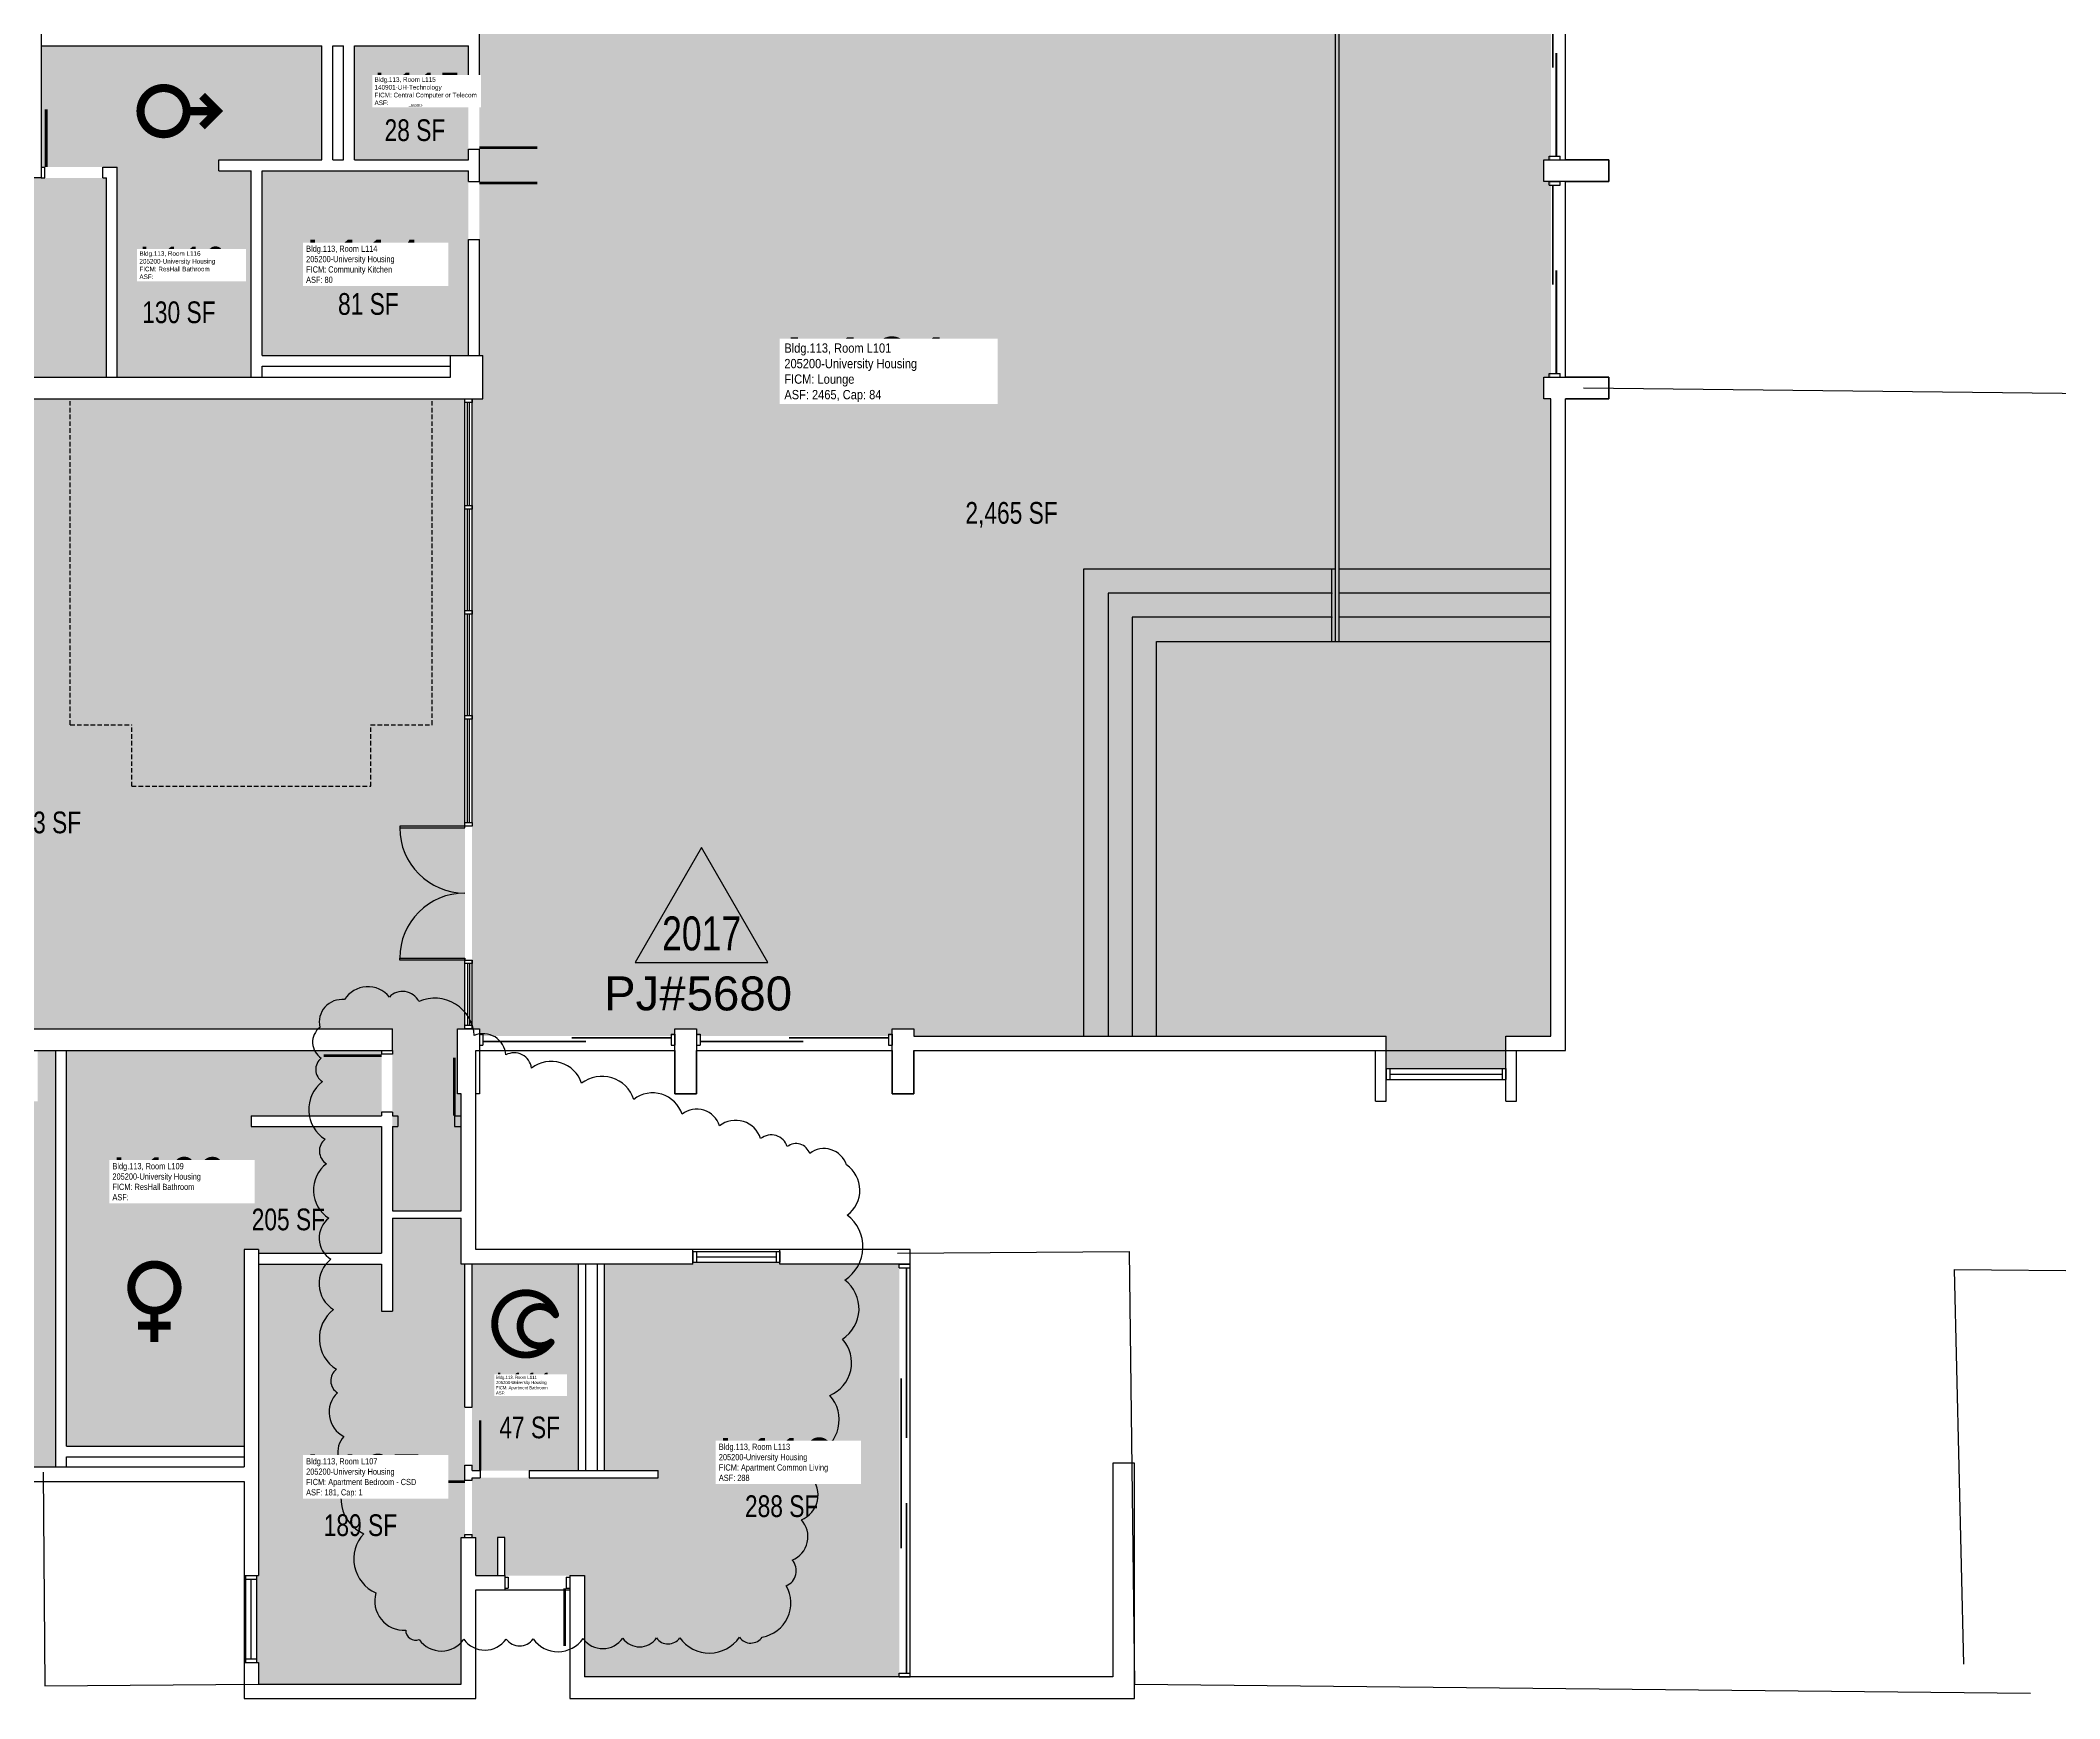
# Model space of a CAD drawing. Header units: inches. Extents: x -534 to 3268, y -1228 to 4808.
# Drawn here: x 363 to 1479, y 956 to 1872 of the extents above; entities that cross this region are included whole.
import ezdxf
from ezdxf.enums import TextEntityAlignment as Align

# ---------------------------------------------------------------- set-up
doc = ezdxf.new("R2010")
doc.units = ezdxf.units.IN
doc.header["$LTSCALE"] = 10
doc.header["$MEASUREMENT"] = 0
doc.linetypes.add('DASHED2', pattern=[0.375, 0.25, -0.125])
doc.layers.get('0').update_dxf_attribs({"linetype": 'CONTINUOUS'})
for name, color, linetype in [('A-DOOR', 2, 'CONTINUOUS'), ('A-FLOR', 3, 'CONTINUOUS'), ('A-FP', 16, 'CONTINUOUS'), ('A-GLAZ', 1, 'CONTINUOUS'), ('A-IDEN-ICON', 4, 'CONTINUOUS'), ('A-IDEN-RNUM', 7, 'CONTINUOUS'), ('A-IDEN-SNUM', 4, 'CONTINUOUS'), ('A-IDEN-VNUM', 4, 'CONTINUOUS'), ('A-SITE', 3, 'CONTINUOUS'), ('A-WALL', 5, 'CONTINUOUS'), ('AREA-TEXT', 3, 'CONTINUOUS'), ('Rooms-Category-Color', 7, 'CONTINUOUS'), ('Rooms-College-Color', 7, 'CONTINUOUS'), ('Rooms-Department-Color', 7, 'CONTINUOUS'), ('Rooms-Division-Color', 7, 'CONTINUOUS'), ('Rooms-Information', 7, 'CONTINUOUS')]:
    doc.layers.add(name, color=color, linetype=linetype)
doc.layers.add('A-REV', color=1, linetype='CONTINUOUS', true_color=0xff0000)
doc.styles.add('Arial', font='arial.ttf')
doc.styles.add('CP_AREA', font='arial.ttf', dxfattribs={"height": 15})
doc.styles.add('CP_ROOMSNUMBER', font='arial.ttf', dxfattribs={"height": 1})
doc.styles.add('CP_ROOMVNUMBER', font='arial.ttf', dxfattribs={"width": 0.85, "height": 0.075})

# ---------------------------------------------------------------- blocks, each defined once
blk = doc.blocks.new('CPMEN')
at = {"const_width": 0.015}
for points in [[(0.055, 0.01), (0.055, 0.05), (0.015, 0.05)], [(0.0151, 0.0101), (0.055, 0.05)]]:
    blk.add_lwpolyline(points, dxfattribs=at)
blk.add_lwpolyline([(-0.0575, -0.02, 1), (0.0275, -0.02, 1)], format="xyb", close=True, dxfattribs=at)
blk = doc.blocks.new('CPBATH')
at = {"const_width": 0.0127}
for points in [[(0.0571, 0.0168, 0.861492), (-0.0551, 0, 1)], [(0.0571, 0.0168, 0.729002), (-0.0084, -0.0042, 1)], [(-0.0551, 0, 0.726902), (0.0487, -0.0337, 1)], [(-0.0084, -0.0042, 0.609468), (0.0487, -0.0337, 1)]]:
    blk.add_lwpolyline(points, format="xyb", dxfattribs=at)
at = {"const_width": 0.00637}
for points in [[(0.0544, 0.0152, 1), (0.0599, 0.0184, 1)], [(0.0459, -0.0353, 1), (0.0515, -0.0321, 1)]]:
    blk.add_lwpolyline(points, format="xyb", close=True, dxfattribs=at)
blk = doc.blocks.new('CPWOMEN')
at = {"const_width": 0.015}
blk.add_lwpolyline([(-0.0375, 0, 1), (0.0475, 0, 1)], format="xyb", close=True, dxfattribs=at)
for points in [[(0.005, -0.04), (0.005, -0.1)], [(-0.025, -0.07), (0.035, -0.07)]]:
    blk.add_lwpolyline(points, dxfattribs=at)
blk = doc.blocks.new('Buildings113')
at = {"layer": 'A-FP'}
blk.add_lwpolyline([(244, 1076), (476, 1076), (476, 956), (604, 956), (604, 1016), (656, 1016), (656, 956), (968, 956), (968, 1086), (956, 1086), (956, 968), (844, 968), (844, 1204), (604, 1204), (604, 1314), (714, 1314), (714, 1290), (726, 1290), (726, 1314), (834, 1314), (834, 1290), (846, 1290), (846, 1314), (1206, 1314), (1206, 1674), (1230, 1674), (1230, 1686), (1206, 1686), (1206, 1794), (1230, 1794), (1230, 1806), (1206, 1806), (1206, 1914)], dxfattribs=at)
blk = doc.blocks.new('ProjectRev')
at = {"transparency": 16777216}
blk.add_lwpolyline([(0, 0.122), (-0.1221, -0.0895), (0.1221, -0.0895)], close=True, dxfattribs=at)
at = {"transparency": 16777216, "insert": (-0.1798, -0.1151), "char_height": 0.0625, "attachment_point": 1, "style": 'Arial'}
blk.add_mtext_dynamic_manual_height_columns('PJ#', width=0.24749, gutter_width=0.3125, heights=[0], dxfattribs=at)
at = {"transparency": 16777216, "style": 'Arial', "width": 0.75}
blk.add_attdef('YEAR', text='', height=0.0625, dxfattribs=at).set_placement((0, 0), align=Align.MIDDLE_CENTER)
at = {"transparency": 16777216, "style": 'Arial'}
blk.add_attdef('PROJECT', text='', height=0.0625, dxfattribs=at).set_placement((-0.0276, -0.1151), align=Align.TOP_LEFT)

msp = doc.modelspace()

# ---------------------------------------------------------------- hatches: boundary and pattern name
at = {"layer": 'Rooms-Category-Color', "true_color": 0x728ef3}
for points in [[(602, 1326), (606, 1326), (606, 1322), (714, 1322), (714, 1326), (726, 1326), (726, 1322), (834, 1322), (834, 1326), (846, 1326), (846, 1322), (1107, 1322), (1107, 1304), (1173, 1304), (1173, 1322), (1198, 1322), (1198, 1674), (1194, 1674), (1194, 1686), (1198, 1686), (1198, 1794), (1194, 1794), (1194, 1806), (1198, 1806), (1198, 1914), (1194, 1914), (1194, 1918), (1166, 1918), (1102, 1918), (1086, 1918), (1086, 1914), (1074, 1914), (1074, 1918), (966, 1918), (966, 1914), (954, 1914), (954, 1918), (846, 1918), (846, 1914), (834, 1914), (834, 1918), (726, 1918), (726, 1914), (714, 1914), (714, 1918), (606, 1918), (606, 1914), (606, 1844), (606, 1812), (606, 1794), (606, 1762), (606, 1698), (608, 1698), (608, 1674), (602, 1674), (602, 1326)], [(366, 1802), (398, 1802), (406, 1802), (406, 1686), (480, 1686), (480, 1800), (462, 1800), (462, 1806), (519, 1806), (519, 1869), (364, 1869), (364, 1804), (364, 1802)], [(166, 1316), (166, 1084), (200, 1084), (236, 1084), (256, 1084), (340, 1084), (372, 1084), (372, 1244), (372, 1252), (372, 1314), (362, 1314), (362, 1286), (342, 1286), (342, 1290), (358, 1290), (358, 1314), (354, 1314), (354, 1326), (558, 1326), (558, 1314), (558, 1225.4), (596, 1225.4), (596, 1290), (594, 1290), (594, 1326), (598, 1326), (598, 1674), (354, 1674), (354, 1686), (400, 1686), (400, 1796), (398, 1796), (366, 1796), (364, 1796), (344, 1796), (333, 1796), (267, 1796), (260, 1796), (123, 1796), (123, 1684), (124, 1684), (124, 1556), (123, 1556), (123, 1444), (124, 1444), (124, 1436), (124, 1410), (124, 1324), (168, 1324), (168, 1323), (204, 1323), (204, 1324), (244, 1324), (244, 1316), (204, 1316), (204, 1317), (168, 1317), (168, 1316)], [(600, 1800), (486, 1800), (486, 1698), (590, 1698), (600, 1698), (600, 1762), (600, 1794)], [(476, 1204), (484, 1204), (484, 1202), (552, 1202), (552, 1272), (480, 1272), (480, 1278), (552, 1278), (552, 1314), (378, 1314), (378, 1095.5), (476, 1095.5)], [(552, 1170), (552, 1196), (501, 1196), (484, 1196), (484, 1024), (483, 1024), (483, 976), (484, 976), (484, 964), (596, 964), (596, 1045), (598, 1045), (598, 1196), (596, 1196), (596, 1221.4), (558, 1221.4), (558, 1170)], [(664, 1024), (664, 968), (838, 968), (838, 1196), (772, 1196), (772, 1197), (724, 1197), (724, 1196), (675.2, 1196), (675.2, 1082), (704.7, 1082), (704.7, 1078), (602, 1078), (602, 1045), (604, 1045), (604, 1024), (616, 1024), (616, 1045), (620, 1045), (620, 1024), (656, 1024)], [(660.8, 1082), (660.8, 1196), (604, 1196), (602, 1196), (602, 1082)]]:
    msp.add_hatch(color=171, dxfattribs=at).paths.add_polyline_path(points)
at = {"layer": 'Rooms-Category-Color', "true_color": 0xe3c5e1}
msp.add_hatch(color=254, dxfattribs=at).paths.add_polyline_path([(600, 1844), (600, 1812), (600, 1806), (537, 1806), (537, 1869), (600, 1869)])
at = {"layer": 'Rooms-College-Color', "true_color": 0xadadad}
for points in [[(602, 1326), (606, 1326), (606, 1322), (714, 1322), (714, 1326), (726, 1326), (726, 1322), (834, 1322), (834, 1326), (846, 1326), (846, 1322), (1107, 1322), (1107, 1304), (1173, 1304), (1173, 1322), (1198, 1322), (1198, 1674), (1194, 1674), (1194, 1686), (1198, 1686), (1198, 1794), (1194, 1794), (1194, 1806), (1198, 1806), (1198, 1914), (1194, 1914), (1194, 1918), (1166, 1918), (1102, 1918), (1086, 1918), (1086, 1914), (1074, 1914), (1074, 1918), (966, 1918), (966, 1914), (954, 1914), (954, 1918), (846, 1918), (846, 1914), (834, 1914), (834, 1918), (726, 1918), (726, 1914), (714, 1914), (714, 1918), (606, 1918), (606, 1914), (606, 1844), (606, 1812), (606, 1794), (606, 1762), (606, 1698), (608, 1698), (608, 1674), (602, 1674), (602, 1326)], [(366, 1802), (398, 1802), (406, 1802), (406, 1686), (480, 1686), (480, 1800), (462, 1800), (462, 1806), (519, 1806), (519, 1869), (364, 1869), (364, 1804), (364, 1802)], [(600, 1844), (600, 1812), (600, 1806), (537, 1806), (537, 1869), (600, 1869)], [(166, 1316), (166, 1084), (200, 1084), (236, 1084), (256, 1084), (340, 1084), (372, 1084), (372, 1244), (372, 1252), (372, 1314), (362, 1314), (362, 1286), (342, 1286), (342, 1290), (358, 1290), (358, 1314), (354, 1314), (354, 1326), (558, 1326), (558, 1314), (558, 1225.4), (596, 1225.4), (596, 1290), (594, 1290), (594, 1326), (598, 1326), (598, 1674), (354, 1674), (354, 1686), (400, 1686), (400, 1796), (398, 1796), (366, 1796), (364, 1796), (344, 1796), (333, 1796), (267, 1796), (260, 1796), (123, 1796), (123, 1684), (124, 1684), (124, 1556), (123, 1556), (123, 1444), (124, 1444), (124, 1436), (124, 1410), (124, 1324), (168, 1324), (168, 1323), (204, 1323), (204, 1324), (244, 1324), (244, 1316), (204, 1316), (204, 1317), (168, 1317), (168, 1316)], [(600, 1800), (486, 1800), (486, 1698), (590, 1698), (600, 1698), (600, 1762), (600, 1794)], [(476, 1204), (484, 1204), (484, 1202), (552, 1202), (552, 1272), (480, 1272), (480, 1278), (552, 1278), (552, 1314), (378, 1314), (378, 1095.5), (476, 1095.5)], [(552, 1170), (552, 1196), (501, 1196), (484, 1196), (484, 1024), (483, 1024), (483, 976), (484, 976), (484, 964), (596, 964), (596, 1045), (598, 1045), (598, 1196), (596, 1196), (596, 1221.4), (558, 1221.4), (558, 1170)], [(664, 1024), (664, 968), (838, 968), (838, 1196), (772, 1196), (772, 1197), (724, 1197), (724, 1196), (675.2, 1196), (675.2, 1082), (704.7, 1082), (704.7, 1078), (602, 1078), (602, 1045), (604, 1045), (604, 1024), (616, 1024), (616, 1045), (620, 1045), (620, 1024), (656, 1024)], [(660.8, 1082), (660.8, 1196), (604, 1196), (602, 1196), (602, 1082)]]:
    msp.add_hatch(color=253, dxfattribs=at).paths.add_polyline_path(points)
at = {"layer": 'Rooms-Department-Color', "true_color": 0x604aed}
for points in [[(602, 1326), (606, 1326), (606, 1322), (714, 1322), (714, 1326), (726, 1326), (726, 1322), (834, 1322), (834, 1326), (846, 1326), (846, 1322), (1107, 1322), (1107, 1304), (1173, 1304), (1173, 1322), (1198, 1322), (1198, 1674), (1194, 1674), (1194, 1686), (1198, 1686), (1198, 1794), (1194, 1794), (1194, 1806), (1198, 1806), (1198, 1914), (1194, 1914), (1194, 1918), (1166, 1918), (1102, 1918), (1086, 1918), (1086, 1914), (1074, 1914), (1074, 1918), (966, 1918), (966, 1914), (954, 1914), (954, 1918), (846, 1918), (846, 1914), (834, 1914), (834, 1918), (726, 1918), (726, 1914), (714, 1914), (714, 1918), (606, 1918), (606, 1914), (606, 1844), (606, 1812), (606, 1794), (606, 1762), (606, 1698), (608, 1698), (608, 1674), (602, 1674), (602, 1326)], [(366, 1802), (398, 1802), (406, 1802), (406, 1686), (480, 1686), (480, 1800), (462, 1800), (462, 1806), (519, 1806), (519, 1869), (364, 1869), (364, 1804), (364, 1802)], [(600, 1844), (600, 1812), (600, 1806), (537, 1806), (537, 1869), (600, 1869)], [(166, 1316), (166, 1084), (200, 1084), (236, 1084), (256, 1084), (340, 1084), (372, 1084), (372, 1244), (372, 1252), (372, 1314), (362, 1314), (362, 1286), (342, 1286), (342, 1290), (358, 1290), (358, 1314), (354, 1314), (354, 1326), (558, 1326), (558, 1314), (558, 1225.4), (596, 1225.4), (596, 1290), (594, 1290), (594, 1326), (598, 1326), (598, 1674), (354, 1674), (354, 1686), (400, 1686), (400, 1796), (398, 1796), (366, 1796), (364, 1796), (344, 1796), (333, 1796), (267, 1796), (260, 1796), (123, 1796), (123, 1684), (124, 1684), (124, 1556), (123, 1556), (123, 1444), (124, 1444), (124, 1436), (124, 1410), (124, 1324), (168, 1324), (168, 1323), (204, 1323), (204, 1324), (244, 1324), (244, 1316), (204, 1316), (204, 1317), (168, 1317), (168, 1316)], [(600, 1800), (486, 1800), (486, 1698), (590, 1698), (600, 1698), (600, 1762), (600, 1794)], [(476, 1204), (484, 1204), (484, 1202), (552, 1202), (552, 1272), (480, 1272), (480, 1278), (552, 1278), (552, 1314), (378, 1314), (378, 1095.5), (476, 1095.5)], [(552, 1170), (552, 1196), (501, 1196), (484, 1196), (484, 1024), (483, 1024), (483, 976), (484, 976), (484, 964), (596, 964), (596, 1045), (598, 1045), (598, 1196), (596, 1196), (596, 1221.4), (558, 1221.4), (558, 1170)], [(664, 1024), (664, 968), (838, 968), (838, 1196), (772, 1196), (772, 1197), (724, 1197), (724, 1196), (675.2, 1196), (675.2, 1082), (704.7, 1082), (704.7, 1078), (602, 1078), (602, 1045), (604, 1045), (604, 1024), (616, 1024), (616, 1045), (620, 1045), (620, 1024), (656, 1024)], [(660.8, 1082), (660.8, 1196), (604, 1196), (602, 1196), (602, 1082)]]:
    msp.add_hatch(color=173, dxfattribs=at).paths.add_polyline_path(points)
at = {"layer": 'Rooms-Division-Color', "true_color": 0x604aed}
for points in [[(602, 1326), (606, 1326), (606, 1322), (714, 1322), (714, 1326), (726, 1326), (726, 1322), (834, 1322), (834, 1326), (846, 1326), (846, 1322), (1107, 1322), (1107, 1304), (1173, 1304), (1173, 1322), (1198, 1322), (1198, 1674), (1194, 1674), (1194, 1686), (1198, 1686), (1198, 1794), (1194, 1794), (1194, 1806), (1198, 1806), (1198, 1914), (1194, 1914), (1194, 1918), (1166, 1918), (1102, 1918), (1086, 1918), (1086, 1914), (1074, 1914), (1074, 1918), (966, 1918), (966, 1914), (954, 1914), (954, 1918), (846, 1918), (846, 1914), (834, 1914), (834, 1918), (726, 1918), (726, 1914), (714, 1914), (714, 1918), (606, 1918), (606, 1914), (606, 1844), (606, 1812), (606, 1794), (606, 1762), (606, 1698), (608, 1698), (608, 1674), (602, 1674), (602, 1326)], [(366, 1802), (398, 1802), (406, 1802), (406, 1686), (480, 1686), (480, 1800), (462, 1800), (462, 1806), (519, 1806), (519, 1869), (364, 1869), (364, 1804), (364, 1802)], [(600, 1844), (600, 1812), (600, 1806), (537, 1806), (537, 1869), (600, 1869)], [(166, 1316), (166, 1084), (200, 1084), (236, 1084), (256, 1084), (340, 1084), (372, 1084), (372, 1244), (372, 1252), (372, 1314), (362, 1314), (362, 1286), (342, 1286), (342, 1290), (358, 1290), (358, 1314), (354, 1314), (354, 1326), (558, 1326), (558, 1314), (558, 1225.4), (596, 1225.4), (596, 1290), (594, 1290), (594, 1326), (598, 1326), (598, 1674), (354, 1674), (354, 1686), (400, 1686), (400, 1796), (398, 1796), (366, 1796), (364, 1796), (344, 1796), (333, 1796), (267, 1796), (260, 1796), (123, 1796), (123, 1684), (124, 1684), (124, 1556), (123, 1556), (123, 1444), (124, 1444), (124, 1436), (124, 1410), (124, 1324), (168, 1324), (168, 1323), (204, 1323), (204, 1324), (244, 1324), (244, 1316), (204, 1316), (204, 1317), (168, 1317), (168, 1316)], [(600, 1800), (486, 1800), (486, 1698), (590, 1698), (600, 1698), (600, 1762), (600, 1794)], [(476, 1204), (484, 1204), (484, 1202), (552, 1202), (552, 1272), (480, 1272), (480, 1278), (552, 1278), (552, 1314), (378, 1314), (378, 1095.5), (476, 1095.5)], [(552, 1170), (552, 1196), (501, 1196), (484, 1196), (484, 1024), (483, 1024), (483, 976), (484, 976), (484, 964), (596, 964), (596, 1045), (598, 1045), (598, 1196), (596, 1196), (596, 1221.4), (558, 1221.4), (558, 1170)], [(664, 1024), (664, 968), (838, 968), (838, 1196), (772, 1196), (772, 1197), (724, 1197), (724, 1196), (675.2, 1196), (675.2, 1082), (704.7, 1082), (704.7, 1078), (602, 1078), (602, 1045), (604, 1045), (604, 1024), (616, 1024), (616, 1045), (620, 1045), (620, 1024), (656, 1024)], [(660.8, 1082), (660.8, 1196), (604, 1196), (602, 1196), (602, 1082)]]:
    msp.add_hatch(color=173, dxfattribs=at).paths.add_polyline_path(points)

# ---------------------------------------------------------------- linework, layer by layer
at = {"layer": 'A-DOOR'}
for points in [[(606, 1812.7, 1.5, 1.5, 0), (638, 1812.7, 0, 0, 0), (638, 1812, 0, 0, 0.414214), (606, 1844, 0, 0, 0.414214)], [(366.7, 1802, 1.5, 1.5, 0), (366.7, 1834, 0, 0, 0), (366, 1834, 0, 0, -0.414214), (398, 1802, 0, 0, -0.414214)], [(606, 1793.2, 1.5, 1.5, 0), (638, 1793.2, 0, 0, 0), (638, 1794, 0, 0, -0.414214), (606, 1762, 0, 0, -0.414214)], [(552, 1311.2, 1.5, 1.5, 0), (520, 1311.2, 0, 0, 0), (520, 1312, 0, 0, 0.414214), (552, 1280, 0, 0, 0.414214)], [(592.2, 1278, 1.5, 1.5, 0), (592.2, 1310, 0, 0, 0), (593, 1310, 0, 0, 0.414214), (561, 1278, 0, 0, 0.414214)], [(606.4, 1082, 1.3, 1.3, 0), (606.4, 1109.7, 0, 0, 0), (605.8, 1109.7, 0, 0, -0.414214), (633.5, 1082, 0, 0, -0.414214)], [(598, 1075.9, 1.5, 1.5, 0), (568, 1075.9, 0, 0, 0), (568, 1076.6, 0, 0, 0.414214), (598, 1046.6, 0, 0, 0.414214)], [(653.2, 1017, 1.5, 1.5, 0), (653.2, 985, 0, 0, 0), (654, 985, 0, 0, -0.414214), (622, 1017, 0, 0, -0.414214)]]:
    msp.add_lwpolyline(points, format="xyseb", dxfattribs=at)
for points in [[(598, 1438), (562, 1438), (562, 1437), (598, 1437)], [(598, 1364), (562, 1364), (562, 1365), (598, 1365)]]:
    msp.add_lwpolyline(points, close=True, dxfattribs=at)
for centre, start, end in [((598, 1437), 180, 270), ((598, 1365), 90, 180)]:
    msp.add_arc(centre, 36, start, end, dxfattribs=at)
at = {"layer": 'A-FLOR'}
for p, q in [((1079, 1540), (1079, 1914)), ((1081, 1540), (1081, 1914)), ((940, 1322), (940, 1580)), ((940, 1580), (1079, 1580)), ((1077, 1540), (1077, 1580)), ((1081, 1580), (1198, 1580)), ((1077, 1566.7), (953.3, 1566.7)), ((953.3, 1566.7), (953.3, 1322)), ((1198, 1566.7), (1081, 1566.7)), ((1077, 1553.3), (966.7, 1553.3)), ((966.7, 1553.3), (966.7, 1322)), ((1198, 1553.3), (1081, 1553.3)), ((980, 1322), (980, 1540)), ((980, 1540), (1198, 1540))]:
    msp.add_line(p, q, dxfattribs=at)
at = {"layer": 'A-FLOR', "linetype": 'DASHED2'}
for p, q in [((380, 1494), (380, 1674)), ((580, 1494), (580, 1674)), ((380, 1494), (414, 1494)), ((414, 1460), (414, 1494)), ((546, 1460), (546, 1494)), ((546, 1494), (580, 1494)), ((414, 1460), (546, 1460))]:
    msp.add_line(p, q, dxfattribs=at)
at = {"layer": 'A-FLOR', "const_width": 1}
for points in [[(842, 1194), (842, 1100)], [(839, 1133), (839, 1039)], [(842, 1064), (842, 970)]]:
    msp.add_lwpolyline(points, dxfattribs=at)
at = {"layer": 'A-FLOR'}
for p in [(1077, 1566.7), (1077, 1566.7), (1077, 1553.3), (1077, 1553.3)]:
    msp.add_point(p, dxfattribs=at)
at = {"layer": 'A-GLAZ'}
for p, q in [((598, 1440), (598, 1674)), ((602, 1440), (602, 1674)), ((599.5, 1615), (599.5, 1672)), ((600.5, 1615), (600.5, 1672)), ((599.5, 1557), (599.5, 1613)), ((600.5, 1557), (600.5, 1613)), ((599.5, 1499), (599.5, 1555)), ((600.5, 1499), (600.5, 1555)), ((599.5, 1440), (599.5, 1497)), ((600.5, 1440), (600.5, 1497)), ((598, 1326), (598, 1365)), ((599.5, 1362), (599.5, 1328)), ((600.5, 1362), (600.5, 1328)), ((602, 1326), (602, 1364)), ((1109, 1304), (1171, 1304)), ((1109, 1301), (1171, 1301)), ((1109, 1298), (1171, 1298)), ((726, 1203), (770, 1203)), ((726, 1200), (770, 1200)), ((726, 1197), (770, 1197)), ((477, 978), (477, 1022)), ((480, 978), (480, 1022)), ((483, 978), (483, 1022))]:
    msp.add_line(p, q, dxfattribs=at)
at = {"layer": 'A-GLAZ', "const_width": 1}
for points in [[(1199, 1912), (1199, 1857)], [(1201, 1808), (1201, 1865)], [(1199, 1792), (1199, 1737)], [(1201, 1688), (1201, 1745)], [(608, 1319), (665, 1319)], [(712, 1321), (657, 1321)], [(728, 1319), (785, 1319)], [(832, 1321), (777, 1321)]]:
    msp.add_lwpolyline(points, dxfattribs=at)
at = {"layer": 'A-GLAZ'}
for points in [[(598, 1674), (602, 1674), (602, 1672), (598, 1672)], [(598, 1615), (602, 1615), (602, 1613), (598, 1613)], [(598, 1557), (602, 1557), (602, 1555), (598, 1555)], [(598, 1499), (602, 1499), (602, 1497), (598, 1497)], [(598, 1440), (602, 1440), (602, 1438), (598, 1438)], [(598, 1364), (602, 1364), (602, 1362), (598, 1362)], [(598, 1328), (602, 1328), (602, 1326), (598, 1326)]]:
    msp.add_lwpolyline(points, close=True, dxfattribs=at)
at = {"layer": 'A-REV'}
msp.add_lwpolyline([(572.8, 988.6, 0.520567), (597.4, 988.8, 0.520567), (620.8, 988.9, 0.520567), (635.7, 989, 0.520567), (663.3, 989.2, 0.520567), (685.2, 989.4, 0.520567), (703.9, 989.5, 0.520567), (716.7, 989.6, 0.520567), (749.7, 989.9, 0.520567), (762.3, 990, 0.520567), (775.5, 1018.3, 0.520567), (778.8, 1032.5, 0.520567), (783.9, 1054.8, 0.520567), (789.3, 1078.4, 0.520567), (792.2, 1091.3, 0.520567), (799.6, 1123.5, 0.520567), (806.6, 1154.6, 0.520567), (807.9, 1187.2, 0.520567), (809.2, 1223.1, 0.520567), (808.8, 1250.8, 0.520567), (788.5, 1257.1, 0.520567), (776.1, 1260.9, 0.520567), (761.4, 1265.4, 0.520567), (738.7, 1272.4, 0.520567), (718, 1278.8, 0.520567), (691.3, 1287, 0.520567), (662.5, 1295.9, 0.520567), (634.9, 1304.3, 0.520567), (620.6, 1311.6, 0.520567), (603.2, 1322.3, 0.520567), (572.6, 1341.1, 0.520567), (556.3, 1343.5, 0.520567), (531.5, 1342.1, 0.520567), (517.9, 1326.8, 0.520567), (518.7, 1309.8, 0.520567), (519.3, 1296.8, 0.520567), (520.8, 1265, 0.520567), (521.5, 1251.5, 0.520567), (522.9, 1221.4, 0.520567), (524, 1198.7, 0.520567), (525.4, 1170.9, 0.520567), (527, 1137.9, 0.520567), (527.6, 1124.9, 0.520567), (531.2, 1100.8, 0.520567), (535.3, 1080.8, 0.520567), (542.2, 1047.1, 0.520567), (548.9, 1014.4, 0.520567), (565.3, 993.8, 0.520567)], format="xyb", close=True, dxfattribs=at)
at = {"layer": 'A-SITE'}
for p, q in [((1216, 1680), (1497, 1677)), ((837, 1202), (965, 1203)), ((965, 1203), (968, 964)), ((1426, 975), (1421, 1193)), ((1421, 1193), (1650, 1191)), ((365, 1081), (366, 963)), ((366, 963), (484, 964)), ((968, 964), (1463, 959))]:
    msp.add_line(p, q, dxfattribs=at)
at = {"layer": 'A-WALL'}
for p, q in [((364, 1916), (364, 1796)), ((606, 1844), (606, 1878)), ((364, 1869), (519, 1869)), ((519, 1806), (519, 1869)), ((525, 1869), (531, 1869)), ((525, 1806), (525, 1869)), ((531, 1806), (531, 1869)), ((537, 1869), (600, 1869)), ((537, 1806), (537, 1869)), ((600, 1844), (600, 1869)), ((600, 1844), (606, 1844)), ((600, 1812), (606, 1812)), ((600, 1806), (600, 1812)), ((606, 1794), (606, 1812)), ((1197, 1806), (1197, 1808)), ((1197, 1808), (1203, 1808)), ((1203, 1806), (1203, 1808)), ((364, 1796), (344, 1796)), ((364, 1802), (366, 1802)), ((364, 1796), (366, 1796)), ((366, 1796), (366, 1802)), ((398, 1796), (398, 1802)), ((398, 1802), (406, 1802)), ((398, 1796), (400, 1796)), ((400, 1686), (400, 1796)), ((406, 1686), (406, 1802)), ((462, 1806), (519, 1806)), ((462, 1800), (462, 1806)), ((462, 1800), (480, 1800)), ((480, 1686), (480, 1800)), ((486, 1698), (486, 1800)), ((486, 1800), (600, 1800)), ((525, 1806), (531, 1806)), ((537, 1806), (600, 1806)), ((600, 1794), (600, 1800)), ((1194, 1806), (1230, 1806)), ((1194, 1794), (1194, 1806)), ((1197, 1806), (1203, 1806)), ((1230, 1806), (1230, 1794)), ((600, 1794), (606, 1794)), ((1230, 1794), (1194, 1794)), ((1197, 1792), (1197, 1794)), ((1197, 1794), (1203, 1794)), ((1197, 1792), (1203, 1792)), ((1203, 1792), (1203, 1794)), ((600, 1762), (606, 1762)), ((600, 1698), (600, 1762)), ((606, 1698), (606, 1762)), ((486, 1698), (590, 1698)), ((590, 1698), (608, 1698)), ((590, 1686), (590, 1698)), ((608, 1674), (608, 1698)), ((354, 1686), (590, 1686)), ((486, 1692), (590, 1692)), ((486, 1686), (486, 1692)), ((1194, 1686), (1230, 1686)), ((1194, 1674), (1194, 1686)), ((1197, 1686), (1197, 1688)), ((1197, 1688), (1203, 1688)), ((1197, 1686), (1203, 1686)), ((1203, 1686), (1203, 1688)), ((1230, 1686), (1230, 1674)), ((354, 1674), (608, 1674)), ((1198, 1674), (1194, 1674)), ((1198, 1322), (1198, 1674)), ((1206, 1314), (1206, 1674)), ((1230, 1674), (1206, 1674)), ((354, 1326), (558, 1326)), ((558, 1314), (558, 1326)), ((594, 1290), (594, 1326)), ((594, 1326), (606, 1326)), ((597, 1326), (603, 1326)), ((606, 1326), (606, 1290)), ((606, 1323), (608, 1323)), ((606, 1323), (606, 1317)), ((606, 1317), (608, 1317)), ((608, 1323), (608, 1317)), ((712, 1323), (714, 1323)), ((712, 1323), (712, 1317)), ((712, 1317), (714, 1317)), ((714, 1290), (714, 1326)), ((714, 1326), (726, 1326)), ((714, 1323), (714, 1317)), ((726, 1326), (726, 1290)), ((726, 1323), (728, 1323)), ((726, 1323), (726, 1317)), ((726, 1317), (728, 1317)), ((728, 1323), (728, 1317)), ((832, 1323), (834, 1323)), ((832, 1323), (832, 1317)), ((832, 1317), (834, 1317)), ((834, 1290), (834, 1326)), ((834, 1326), (846, 1326)), ((834, 1323), (834, 1317)), ((846, 1326), (846, 1322)), ((846, 1322), (1107, 1322)), ((1107, 1286), (1107, 1322)), ((1173, 1286), (1173, 1322)), ((1173, 1322), (1198, 1322)), ((354, 1314), (558, 1314)), ((372, 1084), (372, 1314)), ((378, 1095.5), (378, 1314)), ((552, 1314), (552, 1312)), ((558, 1312), (552, 1312)), ((558, 1314), (558, 1312)), ((846, 1314), (1101, 1314)), ((846, 1314), (846, 1290)), ((1101, 1286), (1101, 1314)), ((1179, 1314), (1206, 1314)), ((1179, 1286), (1179, 1314)), ((1107, 1304), (1109, 1304)), ((1107, 1304), (1107, 1298)), ((1107, 1298), (1109, 1298)), ((1109, 1304), (1109, 1298)), ((1171, 1304), (1171, 1298)), ((1171, 1304), (1173, 1304)), ((1171, 1298), (1173, 1298)), ((1173, 1304), (1173, 1298)), ((596, 1290), (594, 1290)), ((596, 1225.4), (596, 1290)), ((606, 1290), (604, 1290)), ((604, 1204), (604, 1290)), ((726, 1290), (714, 1290)), ((846, 1290), (834, 1290)), ((1101, 1286), (1107, 1286)), ((1173, 1286), (1179, 1286)), ((480, 1278), (552, 1278)), ((480, 1278), (480, 1272)), ((480, 1272), (552, 1272)), ((558, 1280), (552, 1280)), ((552, 1280), (552, 1278)), ((552, 1272), (552, 1202)), ((558, 1280), (558, 1278)), ((558, 1278), (561, 1278)), ((558, 1272), (561, 1272)), ((558, 1272), (558, 1225.4)), ((592.2, 1278), (596, 1278)), ((592.2, 1272), (596, 1272)), ((558, 1221.4), (558, 1170)), ((596, 1196), (596, 1221.4)), ((476, 1204), (476, 1084)), ((484, 1204), (476, 1204)), ((484, 1204), (484, 1024)), ((484, 1202), (552, 1202)), ((484, 1196), (552, 1196)), ((552, 1196), (552, 1170)), ((724, 1196), (596, 1196)), ((598, 1117), (598, 1196)), ((602, 1117), (602, 1196)), ((724, 1204), (604, 1204)), ((660.8, 1082), (660.8, 1196)), ((664.8, 1082), (664.8, 1196)), ((671.2, 1082), (671.2, 1196)), ((675.2, 1082), (675.2, 1196)), ((724, 1196), (724, 1204)), ((724, 1203), (726, 1203)), ((724, 1203), (724, 1197)), ((724, 1197), (726, 1197)), ((726, 1203), (726, 1197)), ((770, 1203), (772, 1203)), ((770, 1203), (770, 1197)), ((770, 1197), (772, 1197)), ((844, 1204), (772, 1204)), ((772, 1196), (772, 1204)), ((772, 1203), (772, 1197)), ((844, 1196), (772, 1196)), ((838, 1196), (844, 1196)), ((838, 1194), (838, 1196)), ((838, 1194), (844, 1194)), ((844, 1196), (844, 1204)), ((844, 1194), (844, 1196)), ((552, 1170), (558, 1170)), ((598, 1117), (602, 1117)), ((378, 1095.5), (476, 1095.5)), ((340, 1084), (476, 1084)), ((378, 1089.5), (476, 1089.5)), ((378, 1084), (378, 1089.5)), ((598, 1085), (602, 1085)), ((598, 1076.6), (598, 1085)), ((602, 1082), (602, 1085)), ((956, 1086), (956, 968)), ((968, 1086), (956, 1086)), ((968, 956), (968, 1086)), ((340, 1076), (476, 1076)), ((476, 1076), (476, 1024)), ((598, 1076.6), (602, 1076.6)), ((602, 1082), (606.4, 1082)), ((602, 1078), (606.4, 1078)), ((602, 1076.6), (602, 1078)), ((633.5, 1082), (704.7, 1082)), ((633.5, 1078), (704.7, 1078)), ((662, 1082), (670, 1082)), ((674, 1082), (704.7, 1082)), ((704.7, 1078), (704.7, 1082)), ((596, 964), (596, 1045)), ((596, 1045), (604, 1045)), ((598, 1046.6), (602, 1046.6)), ((598, 1045), (598, 1046.6)), ((602, 1045), (602, 1046.6)), ((604, 1024), (604, 1045)), ((616, 1045), (616, 1024)), ((620, 1045), (616, 1045)), ((620, 1024), (620, 1045)), ((476, 1024), (484, 1024)), ((477, 1022), (477, 1024)), ((477, 1024), (483, 1024)), ((477, 1022), (483, 1022)), ((483, 1022), (483, 1024)), ((604, 1024), (620, 1024)), ((604, 956), (604, 1016)), ((604, 1016), (620, 1016)), ((620, 1024), (620, 1016)), ((620, 1023), (622, 1023)), ((620, 1023), (620, 1017)), ((620, 1017), (622, 1017)), ((622, 1023), (622, 1017)), ((654, 1023), (656, 1023)), ((654, 1023), (654, 1017)), ((654, 1017), (656, 1017)), ((656, 1024), (656, 956)), ((656, 1024), (664, 1024)), ((656, 1023), (656, 1017)), ((664, 1024), (664, 968)), ((476, 976), (476, 956)), ((476, 976), (484, 976)), ((477, 976), (477, 978)), ((477, 978), (483, 978)), ((477, 976), (483, 976)), ((483, 976), (483, 978)), ((484, 976), (484, 964)), ((484, 964), (596, 964)), ((956, 968), (664, 968)), ((838, 968), (838, 970)), ((838, 970), (844, 970)), ((838, 968), (844, 968)), ((844, 968), (844, 970)), ((476, 956), (604, 956)), ((656, 956), (844, 956)), ((844, 956), (968, 956))]:
    msp.add_line(p, q, dxfattribs=at)
for points in [[(561, 1278), (561, 1272)], [(592.2, 1278), (592.2, 1272)], [(558, 1225.4), (596, 1225.4)], [(558, 1221.4), (596, 1221.4)], [(606.4, 1082), (606.4, 1078)], [(633.5, 1082), (633.5, 1078)]]:
    msp.add_lwpolyline(points, dxfattribs=at)

# ---------------------------------------------------------------- block references
at = {"layer": 'A-FP'}
msp.add_blockref('Buildings113', (0, 0), dxfattribs=at)
at = {"layer": 'A-IDEN-ICON', "xscale": 300, "yscale": 300, "zscale": 300}
for name, p, rotation in [('CPMEN', (439, 1834), 315.0000000002358), ('CPWOMEN', (425, 1183), 8.337633264175716e-11)]:
    msp.add_blockref(name, p, dxfattribs=dict(at, rotation=rotation))
msp.add_blockref('CPBATH', (631, 1163), dxfattribs=at)
at = {"layer": 'A-REV'}
ref = msp.add_blockref('ProjectRev', (728.8, 1389.5), dxfattribs=dict(at, xscale=300, yscale=300, zscale=300))
ref.add_attrib('YEAR', '2017', dxfattribs={"layer": '0', "transparency": 16777216, "height": 18.75, "style": 'Arial', "width": 0.75}).set_placement((728.8, 1378.7), align=Align.MIDDLE_CENTER)
ref.add_attrib('PROJECT', '5680', dxfattribs={"layer": '0', "transparency": 16777216, "height": 18.75, "style": 'Arial'}).set_placement((720.5, 1354.9), align=Align.TOP_LEFT)

# ---------------------------------------------------------------- texts
at = {"layer": 'A-IDEN-RNUM', "style": 'CP_ROOMSNUMBER', "width": 0.85}
for s, p in [('L115-00', (570.7, 1836.1)), ('L116-00', (442, 1749)), ('L114-00', (542, 1750)), ('L101-00', (822, 1690)), ('L109-00', (435, 1243)), ('L111-00', (631, 1130)), ('L113-00', (770, 1088)), ('L107-00', (542, 1079))]:
    msp.add_text(s, height=1, dxfattribs=at).set_placement(p, align=Align.MIDDLE)
at = {"layer": 'A-IDEN-SNUM', "style": 'CP_ROOMSNUMBER', "width": 0.85}
for s, p in [('1130L11500', (570.7, 1836.1)), ('1130L11600', (442, 1749)), ('1130L11400', (542, 1750)), ('1130L10100', (822, 1690)), ('1130L10900', (435, 1243)), ('1130L11100', (631, 1130)), ('1130L11300', (770, 1088)), ('1130L10700', (542, 1079))]:
    msp.add_text(s, height=1, dxfattribs=at).set_placement(p, align=Align.MIDDLE)
at = {"layer": 'A-IDEN-VNUM', "style": 'CP_ROOMVNUMBER', "width": 0.85}
for s, height, p in [('L115', 18, (571.9, 1845.1)), ('L116', 18, (442, 1749)), ('L114', 24, (542, 1750)), ('L101', 36, (822, 1690)), ('L109', 24, (435, 1243)), ('L111', 12, (631, 1130)), ('L113', 24, (770, 1088)), ('L107', 24, (542, 1079))]:
    msp.add_text(s, height=height, dxfattribs=at).set_placement(p, align=Align.MIDDLE)
at = {"layer": 'AREA-TEXT', "style": 'CP_AREA', "width": 0.75}
for s, p in [('28 SF', (570.4, 1822.4)), ('81 SF', (544.7, 1726.4)), ('130 SF', (440, 1721.8)), ('2,465 SF', (900, 1611)), ('1,743 SF', (360.5, 1440)), ('205 SF', (500.5, 1220.7)), ('47 SF', (633.8, 1105.8)), ('288 SF', (773, 1062.3)), ('189 SF', (540.3, 1051.8))]:
    msp.add_text(s, height=12, dxfattribs=at).set_placement(p, align=Align.MIDDLE_CENTER)

# ---------------------------------------------------------------- next in the draw order: texts
at = {"layer": 'Rooms-Information', "attachment_point": 7, "style": 'CP_ROOMVNUMBER', "bg_fill": 3, "box_fill_scale": 1.5, "bg_fill_color": 256, "bg_fill_true_color": 13158600, "bg_fill_transparency": 0}
for s, insert, char_height, width in [('Bldg.113, Room L115^M^J140901-UH-Technology^M^JFICM: Central Computer or Telecom^M^JASF: ', (548.1, 1836.2), 2.571, 57.6), ('Bldg.113, Room L116^M^J205200-University Housing^M^JFICM: ResHall Bathroom^M^JASF: ', (418.2, 1740.1), 2.571, 57.6), ('Bldg.113, Room L114^M^J205200-University Housing^M^JFICM: Community Kitchen^M^JASF: 80', (510.3, 1738), 3.429, 76.8), ('Bldg.113, Room L101^M^J205200-University Housing^M^JFICM: Lounge^M^JASF: 2465, Cap: 84', (774.5, 1672.2), 5.143, 115.2), ('Bldg.113, Room L109^M^J205200-University Housing^M^JFICM: ResHall Bathroom^M^JASF: ', (403.3, 1231.2), 3.429, 76.8), ('Bldg.113, Room L111^M^J205200-University Housing^M^JFICM: Apartment Bathroom^M^JASF: ', (615.2, 1124), 1.714, 38.4), ('Bldg.113, Room L113^M^J205200-University Housing^M^JFICM: Apartment Common Living^M^JASF: 288', (738.3, 1076.2), 3.429, 76.8), ('Bldg.113, Room L107^M^J205200-University Housing^M^JFICM: Apartment Bedroom - CSD^M^JASF: 181, Cap: 1', (510.3, 1067.2), 3.4286, 76.8)]:
    msp.add_mtext(s, dxfattribs=dict(at, insert=insert, char_height=char_height, width=width))

doc.saveas('drawing.dxf')
